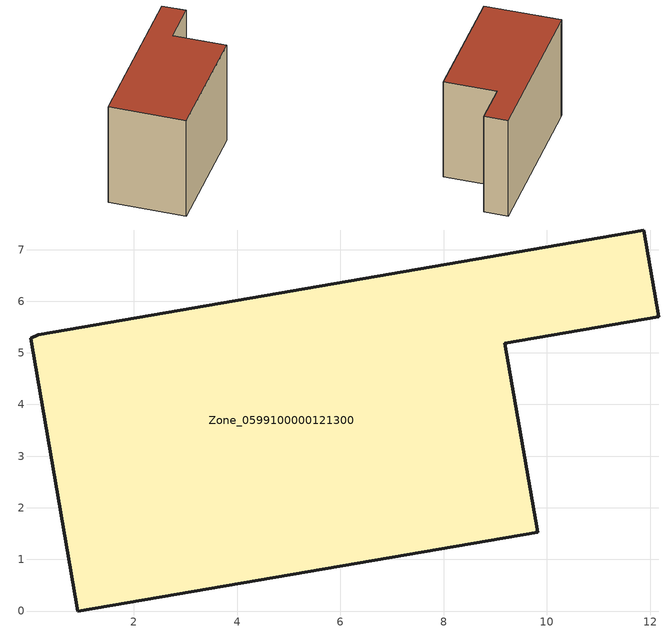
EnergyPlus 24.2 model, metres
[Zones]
Zone_0599100000121300
 floor ground (C_G): 9.19,5.19 9.82,1.53 0.92,0 0.01,5.28 0.15,5.35 11.88,7.38 12.17,5.7 z0
 wall outside (C_F): 0.01,5.28 0.92,0 9.82,1.53 9.19,5.19 12.17,5.7 11.88,7.38 0.15,5.35 0.01,5.28 z0:7.69
 roof outside (C_R): 11.88,7.38 0.15,5.35 0.01,5.28 0.92,0 9.82,1.53 9.19,5.19 12.17,5.7 z7.69
[BUILDING]
Pand.0599100000121300: North Axis=0; Terrain=City; Loads Convergence Tolerance Value=0.04; Temperature Convergence Tolerance Value=0.4; Solar Distribution=FullExterior; Maximum Number of Warmup Days=25; Minimum Number of Warmup Days=1
[Site:Location]
Rotterdam.The.Hague.AP_ZH_NLD Design_Conditions: Latitude=51.96; Longitude=4.45; Time Zone=1; Elevation=-4.5
[SITE:GROUNDTEMPERATURE:BUILDINGSURFACE]
18, 18, 18, 18, 18, 18, 18, 18, 18, 18, 18, 18
[MATERIAL] Thermal Absorptance=0.9; Solar Absorptance=0.7; Visible Absorptance=0.7
Name | Roughness | Thickness | Conductivity | Density | Specific Heat
G.TI.1975-1991 | MediumSmooth | 0.15 | 0.288461 | 540 | 1210
F.TI.1975-1991 | Rough | 0.3 | 0.230769 | 1920 | 840
R.TI.1975-1991 | MediumRough | 0.2 | 0.153846 | 1500 | 1000
[CONSTRUCTION]
C_G: G.TI.1975-1991
C_F: F.TI.1975-1991
C_R: R.TI.1975-1991
[ZONE]
Zone_0599100000121300: Type=1; Multiplier=1; Ceiling Height=Autocalculate; Volume=Autocalculate; Floor Area=autocalculate; Part of Total Floor Area=Yes
[ZONEINFILTRATION:DESIGNFLOWRATE]
Infil_Zone_0599100000121300: Zone or ZoneList or Space or SpaceList=Zone_0599100000121300; Schedule=AlwaysOn; Design Flow Rate Calculation Method=Flow/Area; Flow Rate per Floor Area=0.003; Constant Term Coefficient=1; Temperature Term Coefficient=0; Velocity Term Coefficient=0; Velocity Squared Term Coefficient=0
[HVACTEMPLATE:ZONE:IDEALLOADSAIRSYSTEM]
Zone_0599100000121300: Maximum Heating Supply Air Temperature=50; Minimum Cooling Supply Air Temperature=13; Maximum Heating Supply Air Humidity Ratio=0.0156; Minimum Cooling Supply Air Humidity Ratio=0.0077; Heating Limit=NoLimit; Cooling Limit=NoLimit; Dehumidification Control Type=ConstantSensibleHeatRatio; Cooling Sensible Heat Ratio=0.7; Dehumidification Setpoint=60; Humidification Control Type=None; Humidification Setpoint=30; Outdoor Air Method=None; Outdoor Air Flow Rate per Person=0.00944; Outdoor Air Flow Rate per Zone Floor Area=0; Outdoor Air Flow Rate per Zone=0; Demand Controlled Ventilation Type=None; Outdoor Air Economizer Type=NoEconomizer; Heat Recovery Type=None; Sensible Heat Recovery Effectiveness=0.7; Latent Heat Recovery Effectiveness=0.65
[ZONECONTROL:THERMOSTAT]
ThermostatControl_Zone_0599100000121300: Zone or ZoneList=Zone_0599100000121300; Control Type Schedule=DualSetpointControlType; Control 1=Thermostat_Zone_0599100000121300; Temperature Difference Between Cutout And Setpoint=0
[THERMOSTATSETPOINT:DUALSETPOINT]
Thermostat_Zone_0599100000121300: Heating Setpoint Temperature Schedule=HeatingSetpoint_Zone_0599100000121300; Cooling Setpoint Temperature Schedule=CoolingSetpoint_Zone_0599100000121300
[SCHEDULE:COMPACT]
HeatingSetpoint_Zone_0599100000121300: Through: 12/31, For: AllDays, Until: 24:00, 21
CoolingSetpoint_Zone_0599100000121300: Through: 12/31, For: AllDays, Until: 24:00, 24
DualSetpointControlType: Through: 12/31, For: AllDays, Until: 24:00, 4
AlwaysOn: Through: 12/31, For: AllDays, Until: 24:00, 1
